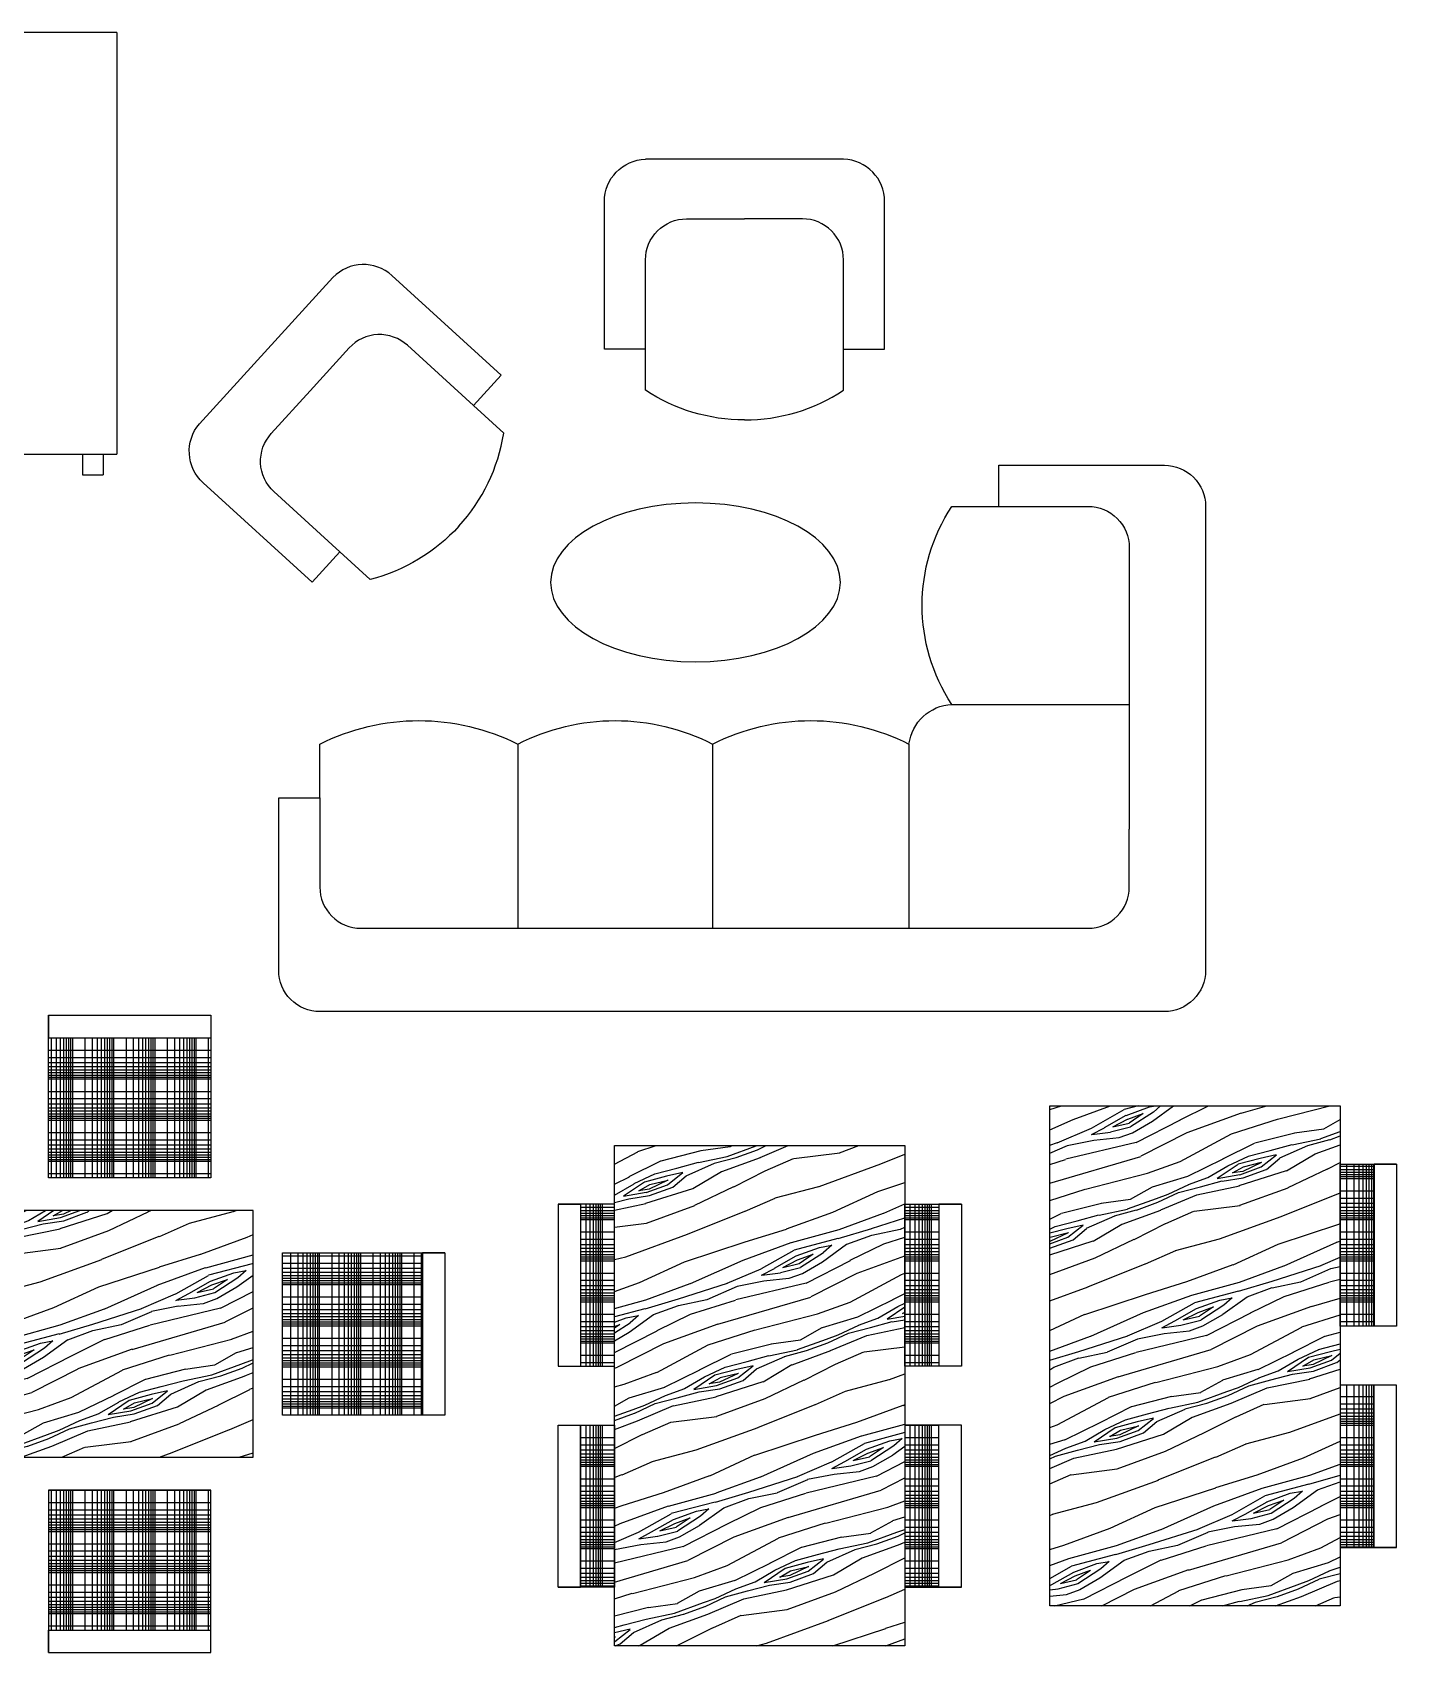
# Model space of a CAD drawing. Header units: millimetres. Extents: x -37049 to 129367, y 25385 to 90033.
# Drawn here: x 34738 to 38054, y 34601 to 38541 of the extents above; entities that cross this region are included whole.
import ezdxf
from ezdxf.enums import TextEntityAlignment as Align

# ---------------------------------------------------------------- set-up
doc = ezdxf.new("R2010")
doc.units = ezdxf.units.MM
doc.header["$MEASUREMENT"] = 0
doc.layers.add('NTHAY1', color=61, linetype='Continuous', lineweight=25)
doc.layers.add('NVDUNG', color=143, linetype='Continuous', lineweight=13)
doc.styles.add('AVO', font='vhelvcn.ttf')

# ---------------------------------------------------------------- blocks, each defined once
blk = doc.blocks.new('A$C4DFF6C48')
at = {"layer": 'NVDUNG', "lineweight": 0, "ltscale": 100}
h = blk.add_hatch(dxfattribs=at)
h.set_pattern_fill('LOG-LOG', color=147, scale=100, angle=-90, style=0, pattern_type=2)
h.set_pattern_definition([(270, (-34064.19, -34504.5), (100, -6e-12), []), (270, (-34034.09, -34504.5), (100, -6e-12), []), (270, (-34016.48, -34504.5), (100, -6e-12), []), (270, (-34003.98, -34504.5), (100, -6e-12), []), (270, (-33994.29, -34504.5), (100, -6e-12), []), (270, (-33986.38, -34504.5), (100, -6e-12), []), (270, (-33979.68, -34504.5), (100, -6e-12), []), (270, (-33973.88, -34504.5), (100, -6e-12), []), (270, (-33968.77, -34504.5), (100, -6e-12), []), (360, (-34064.19, -34504.5), (6e-12, 100), []), (360, (-34064.19, -34534.6), (6e-12, 100), []), (360, (-34064.19, -34552.21), (6e-12, 100), []), (360, (-34064.19, -34564.71), (6e-12, 100), []), (360, (-34064.19, -34574.4), (6e-12, 100), []), (360, (-34064.19, -34582.32), (6e-12, 100), []), (360, (-34064.19, -34589.01), (6e-12, 100), []), (360, (-34064.19, -34594.81), (6e-12, 100), []), (360, (-34064.19, -34599.92), (6e-12, 100), [])])
h.paths.add_polyline_path([(1478.6, 577.7), (1478.6, 972), (1138, 972), (1138, 577.7)])
h.paths.add_polyline_path([(963.7, 1495.2), (569.4, 1495.2), (569.4, 1154.6), (963.7, 1154.6)])
h.paths.add_polyline_path([(395.1, 972), (54.6, 972), (54.6, 577.7), (395.1, 577.7)])
h.paths.add_polyline_path([(963.7, 54.6), (963.7, 395.1), (569.4, 395.1), (569.4, 54.6)])
at = {"layer": 'NVDUNG', "lineweight": 0, "ltscale": 200}
h = blk.add_hatch(dxfattribs=at)
h.set_pattern_fill('WOOD8', color=47, scale=500, angle=20, style=0, pattern_type=2)
h.set_pattern_definition([(9.6952, (-34050.216, -34089.706), (2990.08751, 556.21669), [55.9015, -5534.268]), (20, (-33995.1, -34080.3), (298.836, 640.8564), [55, -445]), (38.4349, (-33943.43, -34061.48), (768.68303, 811.8658), [47.434, -1533.7045]), (192.875, (-33906.273, -34031.994), (3459.93413, 727.22506), [40.3115, -3990.8175]), (194.8056, (-33945.57, -34040.976), (4869.472674, 1240.256764), [55.227, -5467.4535]), (214.0362, (-33998.96, -34055.09), (-1238.52945, -982.8757), [61.8465, -1999.706]), (29.4623, (-34012.63, -34076.025), (2178.22216, 1324.89593), [30.414, -3010.9675]), (13.6598, (-33986.15, -34061.066), (-3929.780544, -898.23342), [45.277, -4482.4155]), (205.7106, (-33942.15, -34050.373), (-4057.606226, -2008.937474), [50.2495, -4974.6885]), (188.6901, (-33987.43, -34072.17), (2050.39526, 214.19522), [25.495, -2524.0145]), (14.8056, (-34090.79, -34109.795), (-4869.472674, -1240.256764), [55.227, -5467.4535]), (8.6901, (-34037.4, -34095.68), (-2050.39526, -214.19522), [50.99, -2498.5195]), (20, (-33987, -34088), (298.836, 640.8564), [60, -440]), (40.556, (-33930.61, -34067.457), (2007.21296, 1794.741413), [42.72, -4229.282]), (23.8141, (-33898.155, -34039.68), (6406.836917, 2863.990078), [75.1665, -7441.4815]), (14.8056, (-33829.39, -34009.33), (-4869.472674, -1240.256764), [55.227, -5467.4535]), (20, (-33776, -33995.2), (298.836, 640.8564), [55, -445]), (25.1944, (-34194.16, -34147.417), (4527.454164, 2179.9449), [55.227, -5467.4535]), (14.8056, (-34144.185, -34123.908), (-4869.472674, -1240.256764), [55.227, -5467.4535]), (20, (-34197.6, -34138), (298.836, 640.8564), [30, -470]), (25.1944, (-34169.387, -34127.76), (4527.454164, 2179.9449), [55.227, -5467.4535]), (20, (-34119.4, -34104.25), (298.836, 640.8564), [50, -450]), (30.3048, (-34072.43, -34087.15), (-2648.06912, -1495.904497), [55.9015, -5534.268]), (25.1944, (-34024.167, -34058.94), (4527.454164, 2179.9449), [55.227, -5467.4535]), (14.8056, (-33974.194, -34035.43), (-4869.472674, -1240.256764), [55.227, -5467.4535]), (14.8056, (-33920.8, -34021.32), (-4869.472674, -1240.256764), [55.227, -5467.4535]), (11.8699, (-33867.41, -34007.206), (-2990.08772, -556.21438), [70.7105, -3464.823]), (20, (-33798.2, -33992.66), (298.836, 640.8564), [75, -425]), (7.4712, (-33714.397, -34281.41), (2520.241706, 385.20429), [46.0975, -4563.6745]), (14.2894, (-33668.69, -34275.416), (-4399.62682, -1069.24362), [50.2495, -4974.6885]), (28.1301, (-33714.4, -34281.41), (2648.0678, 1495.9064), [35.3555, -3500.1785]), (29.4623, (-33683.22, -34264.74), (2178.22216, 1324.89593), [60.8275, -2980.5535]), (20, (-34100.1, -34405.83), (298.836, 640.8564), [60, -440]), (10.5377, (-34043.72, -34385.31), (-2520.24167, -385.20505), [30.414, -3010.9675]), (221.8014, (-34013.82, -34379.75), (1238.529, 982.87653), [26.926, -2665.6565]), (212.9946, (-34033.892, -34397.697), (3886.597425, 2478.78226), [66.7085, -6604.1235]), (12.875, (-33662.714, -34262.6), (-3459.93413, -727.22506), [40.3115, -3990.8175]), (27.125, (-33662.714, -34262.6), (3117.91457, 1666.91607), [40.3115, -3990.8175]), (20, (-34096.7, -34415.23), (298.836, 640.8564), [40, -460]), (214.0362, (-34059.1, -34401.55), (-1238.52945, -982.8757), [41.231, -2020.322]), (16.6335, (-33998.446, -34363.512), (-7688.552594, -2266.30957), [85.147, -8429.5465]), (17.7094, (-33916.862, -34339.139), (-11447.3208555, -3634.397427), [125.1, -12384.896]), (23.1798, (-33797.69, -34301.085), (7816.378973, 3377.013406), [90.139, -8923.7395]), (29.4623, (-33714.83, -34265.604), (2178.22216, 1324.89593), [91.2415, -2950.14]), (30.3048, (-34084.71, -34448.12), (-2648.06912, -1495.904497), [55.9015, -5534.268]), (35.9454, (-34036.45, -34419.91), (-1708.37525, -1153.88657), [72.801, -3567.254]), (20, (-33977.5, -34377.2), (298.836, 640.8564), [65, -435]), (11.8699, (-33916.43, -34354.944), (-2990.08772, -556.21438), [70.7105, -3464.823]), (23.5763, (-33847.232, -34340.4), (6876.68648, 3034.993136), [80.156, -7935.4535]), (11.2538, (-33773.767, -34308.34), (3459.93465, 727.222106), [65.7645, -6510.7085]), (5.9638, (-33709.27, -34295.5), (-1580.54893, -43.1849), [61.8465, -1999.706]), (20, (-33647.75, -34289.1), (298.836, 640.8564), [35, -465]), (194.8056, (-33998.446, -34363.51), (4869.472674, 1240.256764), [110.4535, -5412.227]), (15.2364, (-34112.073, -34372.943), (-5339.318483, -1411.268618), [120.416, -5900.3815]), (20, (-33995.9, -34341.3), (298.836, 640.8564), [115, -385]), (24.0856, (-33887.825, -34301.966), (5936.992695, 2692.97545), [140.3565, -6877.4775]), (20, (-33759.7, -34244.7), (298.836, 640.8564), [125, -375]), (27.125, (-34076.16, -34471.61), (3117.91457, 1666.91607), [120.934, -3910.195]), (26.3402, (-33968.53, -34416.473), (3587.75986, 1837.927523), [90.554, -4437.1385]), (17.5104, (-33887.376, -34376.295), (-10507.631711, -3292.366783), [115.1085, -11395.756]), (13.4802, (-33777.601, -34341.661), (-12729.0341058, -3036.7231194), [176.139, -17437.776]), (23.0128, (-34187.318, -34166.21), (8286.222819, 3548.029531), [95.1315, -9418.0175]), (11.8699, (-34099.76, -34129.02), (-2990.08772, -556.21438), [106.066, -3429.468]), (17.6141, (-33995.959, -34107.204), (-10977.47251, -3463.393523), [120.104, -11890.308]), (30.6197, (-33881.486, -34070.86), (-4826.28714, -2820.806934), [81.394, -8058.016]), (20, (-33811.44, -34029.4), (298.836, 640.8564), [100, -400]), (16.8202, (-34207.84, -34109.83), (-8158.396053, -2437.329203), [90.139, -8923.7395]), (26.009, (-34121.556, -34083.746), (-4527.453032, -2179.946664), [95.525, -9456.9615]), (26.7098, (-34035.706, -34041.857), (-4057.608237, -2008.934251), [85.586, -8473.035]), (14.2894, (-33959.25, -34003.39), (-4399.62682, -1069.24362), [100.499, -4924.439]), (7.9052, (-33861.863, -33978.584), (-4570.637431, -599.394621), [71.589, -7087.3215]), (29.4623, (-33790.95, -33968.74), (2178.22216, 1324.89593), [60.8275, -2980.5535]), (23.8141, (-34175.347, -34199.1), (6406.836917, 2863.990078), [75.1665, -7441.4815]), (7.1957, (-34106.58, -34168.75), (-6621.032502, -813.588161), [112.805, -11167.709]), (20, (-33994.66, -34154.6), (298.836, 640.8564), [125, -375]), (25.4403, (-33877.202, -34111.868), (-4997.300623, -2350.954038), [105.475, -10442.0365]), (26.7098, (-33781.954, -34066.56), (-4057.608237, -2008.934251), [85.586, -8473.035]), (20, (-34219.8, -34076.94), (298.836, 640.8564), [85, -415]), (28.1301, (-34139.936, -34047.87), (2648.0678, 1495.9064), [141.4215, -3394.1125]), (17.6141, (-34015.22, -33981.192), (-10977.47251, -3463.393523), [120.104, -11890.308]), (14.4725, (-33900.746, -33944.848), (10208.790969, 2651.5260475), [155.724, -15416.6875]), (26.8428, (-34064.19, -34504.5), (-7645.3654675, -3846.867488), [125.897, -12463.7815]), (20, (-33951.86, -34447.65), (298.836, 640.8564), [140, -360]), (16.3478, (-33820.302, -34399.77), (-14907.2540361, -4361.6257296), [235.478, -23312.3455]), (20, (-34124.04, -34340.05), (298.836, 640.8564), [120, -380]), (24.7636, (-34011.28, -34299.01), (4997.301235, 2350.953282), [120.416, -5900.3815]), (18.1524, (-33901.938, -34248.572), (-14266.3986336, -4660.4585783), [155.0805, -15352.982]), (17.2737, (-33754.575, -34200.258), (-9567.935737, -2950.357044), [105.119, -10406.779]), (14.8056, (-34151.405, -34264.88), (-4869.472674, -1240.256764), [110.4535, -5412.227]), (20, (-34044.6, -34236.65), (298.836, 640.8564), [160, -340]), (21.9092, (-33894.268, -34181.93), (13454.528329, 5429.1496126), [150.0835, -14858.2475]), (23.5763, (-33755.024, -34125.93), (6876.68648, 3034.993136), [80.156, -7935.4535])])
h.paths.add_polyline_path([(1066.6, 474.9), (1066.6, 1074.9), (466.6, 1074.9), (466.6, 474.9)])
at = {"layer": 'NVDUNG', "ltscale": 2}
for points in [[(569.4, 1549.7), (963.7, 1549.7), (963.7, 1154.6), (569.4, 1154.6), (569.4, 1549.7), (569.4, 1495.2), (963.7, 1495.2)], [(0, 972), (0, 577.7), (395.1, 577.7), (395.1, 972), (0, 972), (54.6, 972), (54.6, 577.7)], [(1533.1, 972), (1533.1, 577.7), (1138, 577.7), (1138, 972), (1533.1, 972), (1478.6, 972), (1478.6, 577.7)], [(569.4, 0), (963.7, 0), (963.7, 395.1), (569.4, 395.1), (569.4, 0), (569.4, 54.6), (963.7, 54.6)]]:
    blk.add_lwpolyline(points, dxfattribs=at)
blk.add_lwpolyline([(466.6, 474.9), (1066.6, 474.9), (1066.6, 1074.9), (466.6, 1074.9)], close=True, dxfattribs=at)
blk = doc.blocks.new('A$C441E6E4C')
at = {"layer": 'NVDUNG', "lineweight": 0, "ltscale": 200}
h = blk.add_hatch(dxfattribs=at)
h.set_pattern_fill('WOOD8', color=47, scale=500, angle=20, style=0, pattern_type=2)
h.set_pattern_definition([(9.6952, (-34898.534, -36934.01), (2990.08751, 556.21669), [55.9015, -5534.268]), (20, (-34843.43, -36924.6), (298.836, 640.8564), [55, -445]), (38.4349, (-34791.75, -36905.79), (768.68303, 811.8658), [47.434, -1533.7045]), (192.875, (-34754.59, -36876.3), (3459.93413, 727.22506), [40.3115, -3990.8175]), (194.8056, (-34793.89, -36885.28), (4869.472674, 1240.256764), [55.227, -5467.4535]), (214.0362, (-34847.28, -36899.4), (-1238.52945, -982.8757), [61.8465, -1999.706]), (29.4623, (-34860.95, -36920.33), (2178.22216, 1324.89593), [30.414, -3010.9675]), (13.6598, (-34834.465, -36905.37), (-3929.780544, -898.23342), [45.277, -4482.4155]), (205.7106, (-34790.47, -36894.68), (-4057.606226, -2008.937474), [50.2495, -4974.6885]), (188.6901, (-34835.74, -36916.48), (2050.39526, 214.19522), [25.495, -2524.0145]), (14.8056, (-34939.11, -36954.1), (-4869.472674, -1240.256764), [55.227, -5467.4535]), (8.6901, (-34885.72, -36939.99), (-2050.39526, -214.19522), [50.99, -2498.5195]), (20, (-34835.3, -36932.3), (298.836, 640.8564), [60, -440]), (40.556, (-34778.93, -36911.76), (2007.21296, 1794.741413), [42.72, -4229.282]), (23.8141, (-34746.473, -36883.986), (6406.836917, 2863.990078), [75.1665, -7441.4815]), (14.8056, (-34677.706, -36853.636), (-4869.472674, -1240.256764), [55.227, -5467.4535]), (20, (-34624.3, -36839.5), (298.836, 640.8564), [55, -445]), (25.1944, (-35042.476, -36991.723), (4527.454164, 2179.944898), [55.227, -5467.4535]), (14.8056, (-34992.503, -36968.213), (-4869.472674, -1240.256764), [55.227, -5467.4535]), (20, (-35045.9, -36982.33), (298.836, 640.8564), [30, -470]), (25.1944, (-35017.705, -36972.065), (4527.454164, 2179.944898), [55.227, -5467.4535]), (20, (-34967.73, -36948.56), (298.836, 640.8564), [50, -450]), (30.3048, (-34920.748, -36931.455), (-2648.06912, -1495.904497), [55.9015, -5534.268]), (25.1944, (-34872.485, -36903.247), (4527.454164, 2179.944898), [55.227, -5467.4535]), (14.8056, (-34822.51, -36879.737), (-4869.472674, -1240.256764), [55.227, -5467.4535]), (14.8056, (-34769.12, -36865.624), (-4869.472674, -1240.256764), [55.227, -5467.4535]), (11.8699, (-34715.725, -36851.51), (-2990.08772, -556.21438), [70.7105, -3464.823]), (20, (-34646.53, -36836.97), (298.836, 640.8564), [75, -425]), (7.4712, (-34562.715, -37125.715), (2520.241706, 385.20429), [46.0975, -4563.6745]), (14.2894, (-34517.01, -37119.72), (-4399.62682, -1069.24362), [50.2495, -4974.6885]), (28.1301, (-34562.715, -37125.715), (2648.0678, 1495.9064), [35.3555, -3500.1785]), (29.4623, (-34531.535, -37109.05), (2178.22216, 1324.89593), [60.8275, -2980.5535]), (20, (-34948.4, -37250.14), (298.8362, 640.8564), [60, -440]), (10.5377, (-34892.04, -37229.62), (-2520.24167, -385.20505), [30.414, -3010.9675]), (221.8014, (-34862.14, -37224.055), (1238.529, 982.87653), [26.926, -2665.6565]), (212.9946, (-34882.21, -37242.002), (3886.597425, 2478.78226), [66.7085, -6604.1235]), (12.875, (-34511.03, -37106.904), (-3459.93413, -727.22506), [40.3115, -3990.8175]), (27.125, (-34511.03, -37106.904), (3117.91457, 1666.91607), [40.3115, -3990.8175]), (20, (-34945, -37259.54), (298.8362, 640.8564), [40, -460]), (214.0362, (-34907.41, -37245.85), (-1238.52945, -982.8757), [41.231, -2020.322]), (16.6335, (-34846.764, -37207.818), (-7688.552594, -2266.309569), [85.147, -8429.5465]), (17.7094, (-34765.18, -37183.444), (-11447.3208555, -3634.397427), [125.1, -12384.896]), (23.1798, (-34646.01, -37145.39), (7816.378973, 3377.013406), [90.139, -8923.7395]), (29.4623, (-34563.15, -37109.91), (2178.22216, 1324.89593), [91.2415, -2950.14]), (30.3048, (-34933.03, -37292.424), (-2648.06912, -1495.904497), [55.9015, -5534.268]), (35.9454, (-34884.767, -37264.216), (-1708.37525, -1153.88657), [72.801, -3567.254]), (20, (-34825.83, -37221.5), (298.836, 640.8564), [65, -435]), (11.8699, (-34764.75, -37199.25), (-2990.08772, -556.21438), [70.7105, -3464.823]), (23.5763, (-34695.55, -37184.705), (6876.68648, 3034.993136), [80.156, -7935.4535]), (11.2538, (-34622.084, -37152.645), (3459.93465, 727.222106), [65.7645, -6510.7085]), (5.9638, (-34557.58, -37139.81), (-1580.54893, -43.1849), [61.8465, -1999.706]), (20, (-34496.07, -37133.4), (298.836, 640.8564), [35, -465]), (194.8056, (-34846.764, -37207.818), (4869.472674, 1240.256764), [110.4535, -5412.227]), (15.2364, (-34960.39, -37217.25), (-5339.318483, -1411.268618), [120.416, -5900.3815]), (20, (-34844.2, -37185.6), (298.836, 640.8564), [115, -385]), (24.0856, (-34736.143, -37146.27), (5936.992695, 2692.97545), [140.3565, -6877.4775]), (20, (-34608, -37089), (298.836, 640.8564), [125, -375]), (27.125, (-34924.48, -37315.917), (3117.91457, 1666.91607), [120.934, -3910.195]), (26.3402, (-34816.846, -37260.78), (3587.75986, 1837.927523), [90.554, -4437.1385]), (17.5104, (-34735.694, -37220.6), (-10507.631711, -3292.366783), [115.1085, -11395.756]), (13.4802, (-34625.919, -37185.966), (-12729.0341058, -3036.7231194), [176.139, -17437.776]), (23.0128, (-35035.635, -37010.517), (8286.222819, 3548.029531), [95.1315, -9418.0175]), (11.8699, (-34948.075, -36973.326), (-2990.08772, -556.21438), [106.066, -3429.468]), (17.6141, (-34844.277, -36951.51), (-10977.4725104, -3463.393523), [120.104, -11890.308]), (30.6197, (-34729.804, -36915.166), (-4826.28714, -2820.806934), [81.394, -8058.016]), (20, (-34659.76, -36873.7), (298.836, 640.8564), [100, -400]), (16.8202, (-35056.157, -36954.135), (-8158.396053, -2437.329203), [90.139, -8923.7395]), (26.009, (-34969.874, -36928.052), (-4527.453032, -2179.946664), [95.525, -9456.9615]), (26.7098, (-34884.024, -36886.163), (-4057.608237, -2008.934251), [85.586, -8473.035]), (14.2894, (-34807.57, -36847.694), (-4399.62682, -1069.24362), [100.499, -4924.439]), (7.9052, (-34710.18, -36822.89), (-4570.637431, -599.394621), [71.589, -7087.3215]), (29.4623, (-34639.27, -36813.04), (2178.22216, 1324.89593), [60.8275, -2980.5535]), (23.8141, (-35023.665, -37043.406), (6406.836917, 2863.990078), [75.1665, -7441.4815]), (7.1957, (-34954.898, -37013.056), (-6621.032502, -813.588161), [112.805, -11167.709]), (20, (-34843, -36998.93), (298.836, 640.8564), [125, -375]), (25.4403, (-34725.52, -36956.173), (-4997.300623, -2350.954038), [105.475, -10442.0365]), (26.7098, (-34630.272, -36910.864), (-4057.608237, -2008.934251), [85.586, -8473.035]), (20, (-35068.13, -36921.25), (298.836, 640.8564), [85, -415]), (28.1301, (-34988.25, -36892.174), (2648.0678, 1495.9064), [141.4215, -3394.1125]), (17.6141, (-34863.537, -36825.497), (-10977.4725104, -3463.393523), [120.104, -11890.308]), (14.4725, (-34749.064, -36789.154), (10208.790969, 2651.5260475), [155.724, -15416.6875]), (26.8428, (-34912.508, -37348.806), (-7645.3654675, -3846.867488), [125.897, -12463.7815]), (20, (-34800.2, -37291.96), (298.8362, 640.8564), [140, -360]), (16.3478, (-34668.62, -37244.075), (-14907.2540361, -4361.6257296), [235.478, -23312.3455]), (20, (-34972.36, -37184.36), (298.8362, 640.8564), [120, -380]), (24.7636, (-34859.6, -37143.317), (4997.301235, 2350.953282), [120.416, -5900.3815]), (18.1524, (-34750.256, -37092.878), (-14266.3986336, -4660.4585783), [155.0805, -15352.982]), (17.2737, (-34602.893, -37044.563), (-9567.935737, -2950.357044), [105.119, -10406.779]), (14.8056, (-34999.723, -37109.184), (-4869.472674, -1240.256764), [110.4535, -5412.227]), (20, (-34892.94, -37080.96), (298.836, 640.8564), [160, -340]), (21.9092, (-34742.586, -37026.236), (13454.528329, 5429.1496126), [150.0835, -14858.2475]), (23.5763, (-34603.342, -36970.234), (6876.68648, 3034.993136), [80.156, -7935.4535])])
h.paths.add_polyline_path([(706, 1216), (0, 1216), (0, 0), (706, 0)])
at = {"layer": 'NVDUNG', "lineweight": 0, "ltscale": 100}
h = blk.add_hatch(dxfattribs=at)
h.set_pattern_fill('LOG-LOG', color=147, scale=100, angle=-90, style=0, pattern_type=2)
h.set_pattern_definition([(270, (-37096.59, -34546.39), (100, -6e-12), []), (270, (-37066.49, -34546.39), (100, -6e-12), []), (270, (-37048.88, -34546.39), (100, -6e-12), []), (270, (-37036.38, -34546.39), (100, -6e-12), []), (270, (-37026.69, -34546.39), (100, -6e-12), []), (270, (-37018.77, -34546.39), (100, -6e-12), []), (270, (-37012.08, -34546.39), (100, -6e-12), []), (270, (-37006.28, -34546.39), (100, -6e-12), []), (270, (-37001.16, -34546.39), (100, -6e-12), []), (360, (-37096.59, -34546.39), (6e-12, 100), []), (360, (-37096.59, -34576.49), (6e-12, 100), []), (360, (-37096.59, -34594.1), (6e-12, 100), []), (360, (-37096.59, -34606.6), (6e-12, 100), []), (360, (-37096.59, -34616.29), (6e-12, 100), []), (360, (-37096.59, -34624.21), (6e-12, 100), []), (360, (-37096.59, -34630.9), (6e-12, 100), []), (360, (-37096.59, -34636.7), (6e-12, 100), []), (360, (-37096.59, -34641.82), (6e-12, 100), [])])
h.paths.add_polyline_path([(788.8, 1073.9), (706, 1073.9), (706, 679.7), (788.8, 679.7)])
h.paths.add_polyline_path([(788.8, 536.3), (706, 536.3), (706, 142.1), (788.8, 142.1)])
at = {"layer": 'NVDUNG'}
for p, q in [((0, 0), (0, 1216)), ((0, 1216), (706, 1216)), ((706, 1216), (706, 0)), ((706, 0), (0, 0))]:
    blk.add_line(p, q, dxfattribs=at)
for points in [[(843.3, 1073.9), (843.3, 679.7), (706, 679.7), (706, 1073.9), (843.3, 1073.9), (788.8, 1073.9), (788.8, 679.7)], [(843.3, 142.1), (843.3, 536.3), (706, 536.3), (706, 142.1), (843.3, 142.1), (788.8, 142.1), (788.8, 536.3)]]:
    blk.add_lwpolyline(points, dxfattribs=at)
blk = doc.blocks.new('A$C2C0848F2')
at = {"layer": 'NVDUNG', "lineweight": 0, "ltscale": 200}
h = blk.add_hatch(dxfattribs=at)
h.set_pattern_fill('WOOD8', color=47, scale=500, angle=20, style=0, pattern_type=2)
h.set_pattern_definition([(9.6952, (-34761.22, -36934.01), (2990.08751, 556.21669), [55.9015, -5534.268]), (20, (-34706.1, -36924.6), (298.836, 640.8564), [55, -445]), (38.4349, (-34654.43, -36905.79), (768.68303, 811.8658), [47.434, -1533.7045]), (192.875, (-34617.277, -36876.3), (3459.93413, 727.22506), [40.3115, -3990.8175]), (194.8056, (-34656.574, -36885.28), (4869.472674, 1240.256764), [55.227, -5467.4535]), (214.0362, (-34709.97, -36899.4), (-1238.52945, -982.8757), [61.8465, -1999.706]), (29.4623, (-34723.63, -36920.33), (2178.22216, 1324.89593), [30.414, -3010.9675]), (13.6598, (-34697.15, -36905.37), (-3929.780544, -898.23342), [45.277, -4482.4155]), (205.7106, (-34653.154, -36894.68), (-4057.606226, -2008.937474), [50.2495, -4974.6885]), (188.6901, (-34698.43, -36916.48), (2050.39526, 214.19522), [25.495, -2524.0145]), (14.8056, (-34801.795, -36954.1), (-4869.472674, -1240.256764), [55.227, -5467.4535]), (8.6901, (-34748.4, -36939.99), (-2050.39526, -214.19522), [50.99, -2498.5195]), (20, (-34698, -36932.3), (298.836, 640.8564), [60, -440]), (40.556, (-34641.615, -36911.76), (2007.21296, 1794.741413), [42.72, -4229.282]), (23.8141, (-34609.158, -36883.986), (6406.836917, 2863.990078), [75.1665, -7441.4815]), (14.8056, (-34540.39, -36853.636), (-4869.472674, -1240.256764), [55.227, -5467.4535]), (20, (-34487, -36839.5), (298.836, 640.8564), [55, -445]), (25.1944, (-34905.16, -36991.723), (4527.454164, 2179.944898), [55.227, -5467.4535]), (14.8056, (-34855.19, -36968.213), (-4869.472674, -1240.256764), [55.227, -5467.4535]), (20, (-34908.6, -36982.33), (298.836, 640.8564), [30, -470]), (25.1944, (-34880.39, -36972.065), (4527.454164, 2179.944898), [55.227, -5467.4535]), (20, (-34830.4, -36948.56), (298.836, 640.8564), [50, -450]), (30.3048, (-34783.433, -36931.455), (-2648.06912, -1495.904497), [55.9015, -5534.268]), (25.1944, (-34735.17, -36903.247), (4527.454164, 2179.944898), [55.227, -5467.4535]), (14.8056, (-34685.197, -36879.737), (-4869.472674, -1240.256764), [55.227, -5467.4535]), (14.8056, (-34631.804, -36865.624), (-4869.472674, -1240.256764), [55.227, -5467.4535]), (11.8699, (-34578.41, -36851.51), (-2990.08772, -556.21438), [70.7105, -3464.823]), (20, (-34509.2, -36836.97), (298.836, 640.8564), [75, -425]), (7.4712, (-34425.4, -37125.715), (2520.241706, 385.20429), [46.0975, -4563.6745]), (14.2894, (-34379.693, -37119.72), (-4399.62682, -1069.24362), [50.2495, -4974.6885]), (28.1301, (-34425.4, -37125.715), (2648.0678, 1495.9064), [35.3555, -3500.1785]), (29.4623, (-34394.22, -37109.05), (2178.22216, 1324.89593), [60.8275, -2980.5535]), (20, (-34811.1, -37250.14), (298.8362, 640.8564), [60, -440]), (10.5377, (-34754.72, -37229.62), (-2520.24167, -385.20505), [30.414, -3010.9675]), (221.8014, (-34724.82, -37224.055), (1238.529, 982.87653), [26.926, -2665.6565]), (212.9946, (-34744.895, -37242.002), (3886.597425, 2478.78226), [66.7085, -6604.1235]), (12.875, (-34373.717, -37106.904), (-3459.93413, -727.22506), [40.3115, -3990.8175]), (27.125, (-34373.717, -37106.904), (3117.91457, 1666.91607), [40.3115, -3990.8175]), (20, (-34807.7, -37259.54), (298.8362, 640.8564), [40, -460]), (214.0362, (-34770.1, -37245.85), (-1238.52945, -982.8757), [41.231, -2020.322]), (16.6335, (-34709.45, -37207.818), (-7688.552594, -2266.309569), [85.147, -8429.5465]), (17.7094, (-34627.865, -37183.444), (-11447.3208555, -3634.397427), [125.1, -12384.896]), (23.1798, (-34508.694, -37145.39), (7816.378973, 3377.013406), [90.139, -8923.7395]), (29.4623, (-34425.83, -37109.91), (2178.22216, 1324.89593), [91.2415, -2950.14]), (30.3048, (-34795.715, -37292.424), (-2648.06912, -1495.904497), [55.9015, -5534.268]), (35.9454, (-34747.45, -37264.216), (-1708.37525, -1153.88657), [72.801, -3567.254]), (20, (-34688.5, -37221.5), (298.836, 640.8564), [65, -435]), (11.8699, (-34627.434, -37199.25), (-2990.08772, -556.21438), [70.7105, -3464.823]), (23.5763, (-34558.235, -37184.705), (6876.68648, 3034.993136), [80.156, -7935.4535]), (11.2538, (-34484.77, -37152.645), (3459.93465, 727.222106), [65.7645, -6510.7085]), (5.9638, (-34420.27, -37139.81), (-1580.54893, -43.1849), [61.8465, -1999.706]), (20, (-34358.76, -37133.4), (298.836, 640.8564), [35, -465]), (194.8056, (-34709.45, -37207.818), (4869.472674, 1240.256764), [110.4535, -5412.227]), (15.2364, (-34823.076, -37217.25), (-5339.318483, -1411.268618), [120.416, -5900.3815]), (20, (-34706.9, -37185.6), (298.836, 640.8564), [115, -385]), (24.0856, (-34598.83, -37146.27), (5936.992695, 2692.97545), [140.3565, -6877.4775]), (20, (-34470.7, -37089), (298.836, 640.8564), [125, -375]), (27.125, (-34787.164, -37315.917), (3117.91457, 1666.91607), [120.934, -3910.195]), (26.3402, (-34679.53, -37260.78), (3587.75986, 1837.927523), [90.554, -4437.1385]), (17.5104, (-34598.38, -37220.6), (-10507.631711, -3292.366783), [115.1085, -11395.756]), (13.4802, (-34488.604, -37185.966), (-12729.0341058, -3036.7231194), [176.139, -17437.776]), (23.0128, (-34898.32, -37010.517), (8286.222819, 3548.029531), [95.1315, -9418.0175]), (11.8699, (-34810.76, -36973.326), (-2990.08772, -556.21438), [106.066, -3429.468]), (17.6141, (-34706.962, -36951.51), (-10977.4725104, -3463.393523), [120.104, -11890.308]), (30.6197, (-34592.49, -36915.166), (-4826.28714, -2820.806934), [81.394, -8058.016]), (20, (-34522.44, -36873.7), (298.836, 640.8564), [100, -400]), (16.8202, (-34918.842, -36954.135), (-8158.396053, -2437.329203), [90.139, -8923.7395]), (26.009, (-34832.56, -36928.052), (-4527.453032, -2179.946664), [95.525, -9456.9615]), (26.7098, (-34746.71, -36886.163), (-4057.608237, -2008.934251), [85.586, -8473.035]), (14.2894, (-34670.255, -36847.694), (-4399.62682, -1069.24362), [100.499, -4924.439]), (7.9052, (-34572.866, -36822.89), (-4570.637431, -599.394621), [71.589, -7087.3215]), (29.4623, (-34501.96, -36813.04), (2178.22216, 1324.89593), [60.8275, -2980.5535]), (23.8141, (-34886.35, -37043.406), (6406.836917, 2863.990078), [75.1665, -7441.4815]), (7.1957, (-34817.583, -37013.056), (-6621.032502, -813.588161), [112.805, -11167.709]), (20, (-34705.67, -36998.93), (298.836, 640.8564), [125, -375]), (25.4403, (-34588.205, -36956.173), (-4997.300623, -2350.954038), [105.475, -10442.0365]), (26.7098, (-34492.957, -36910.864), (-4057.608237, -2008.934251), [85.586, -8473.035]), (20, (-34930.8, -36921.25), (298.836, 640.8564), [85, -415]), (28.1301, (-34850.94, -36892.174), (2648.0678, 1495.9064), [141.4215, -3394.1125]), (17.6141, (-34726.222, -36825.497), (-10977.4725104, -3463.393523), [120.104, -11890.308]), (14.4725, (-34611.749, -36789.154), (10208.790969, 2651.5260475), [155.724, -15416.6875]), (26.8428, (-34775.193, -37348.806), (-7645.3654675, -3846.867488), [125.897, -12463.7815]), (20, (-34662.86, -37291.96), (298.8362, 640.8564), [140, -360]), (16.3478, (-34531.305, -37244.075), (-14907.2540361, -4361.6257296), [235.478, -23312.3455]), (20, (-34835.05, -37184.36), (298.8362, 640.8564), [120, -380]), (24.7636, (-34722.284, -37143.317), (4997.301235, 2350.953282), [120.416, -5900.3815]), (18.1524, (-34612.941, -37092.878), (-14266.3986336, -4660.4585783), [155.0805, -15352.982]), (17.2737, (-34465.578, -37044.563), (-9567.935737, -2950.357044), [105.119, -10406.779]), (14.8056, (-34862.41, -37109.184), (-4869.472674, -1240.256764), [110.4535, -5412.227]), (20, (-34755.6, -37080.96), (298.836, 640.8564), [160, -340]), (21.9092, (-34605.271, -37026.236), (13454.528329, 5429.1496126), [150.0835, -14858.2475]), (23.5763, (-34466.028, -36970.234), (6876.68648, 3034.993136), [80.156, -7935.4535])])
h.paths.add_polyline_path([(843.3, 1216), (137.3, 1216), (137.3, 0), (843.3, 0)])
at = {"layer": 'NVDUNG', "lineweight": 0, "ltscale": 100}
h = blk.add_hatch(dxfattribs=at)
h.set_pattern_fill('LOG-LOG', color=147, scale=100, angle=-90, style=0, pattern_type=2)
h.set_pattern_definition([(270, (-35876.5, -34546.39), (100, -6e-12), []), (270, (-35846.39, -34546.39), (100, -6e-12), []), (270, (-35828.78, -34546.39), (100, -6e-12), []), (270, (-35816.29, -34546.39), (100, -6e-12), []), (270, (-35806.6, -34546.39), (100, -6e-12), []), (270, (-35798.68, -34546.39), (100, -6e-12), []), (270, (-35791.99, -34546.39), (100, -6e-12), []), (270, (-35786.19, -34546.39), (100, -6e-12), []), (270, (-35781.07, -34546.39), (100, -6e-12), []), (360, (-35876.5, -34546.39), (6e-12, 100), []), (360, (-35876.5, -34576.49), (6e-12, 100), []), (360, (-35876.5, -34594.1), (6e-12, 100), []), (360, (-35876.5, -34606.6), (6e-12, 100), []), (360, (-35876.5, -34616.29), (6e-12, 100), []), (360, (-35876.5, -34624.21), (6e-12, 100), []), (360, (-35876.5, -34630.9), (6e-12, 100), []), (360, (-35876.5, -34636.7), (6e-12, 100), []), (360, (-35876.5, -34641.82), (6e-12, 100), [])])
h.paths.add_polyline_path([(926.1, 536.3), (843.3, 536.3), (843.3, 142.1), (926.1, 142.1)])
h.paths.add_polyline_path([(926.1, 1073.9), (843.3, 1073.9), (843.3, 679.7), (926.1, 679.7)])
h.paths.add_polyline_path([(137.3, 1073.9), (54.6, 1073.9), (54.6, 679.7), (137.3, 679.7)])
h.paths.add_polyline_path([(137.3, 536.3), (54.6, 536.3), (54.6, 142.1), (137.3, 142.1)])
at = {"layer": 'NVDUNG'}
for p, q in [((137.3, 0), (137.3, 1216)), ((137.3, 1216), (843.3, 1216)), ((843.3, 1216), (843.3, 0)), ((843.3, 0), (137.3, 0))]:
    blk.add_line(p, q, dxfattribs=at)
for points in [[(0, 1073.9), (0, 679.7), (137.3, 679.7), (137.3, 1073.9), (0, 1073.9), (54.6, 1073.9), (54.6, 679.7)], [(980.6, 1073.9), (980.6, 679.7), (843.3, 679.7), (843.3, 1073.9), (980.6, 1073.9), (926.1, 1073.9), (926.1, 679.7)], [(0, 142.1), (0, 536.3), (137.3, 536.3), (137.3, 142.1), (0, 142.1), (54.6, 142.1), (54.6, 536.3)], [(980.6, 142.1), (980.6, 536.3), (843.3, 536.3), (843.3, 142.1), (980.6, 142.1), (926.1, 142.1), (926.1, 536.3)]]:
    blk.add_lwpolyline(points, dxfattribs=at)
blk = doc.blocks.new('A$C70B75BEA')
at = {"layer": 'NVDUNG', "ltscale": 2}
for p, q in [((78.9, 1076), (78.9, 50)), ((728.9, 1076), (728.9, 50)), ((73, 50), (73, 0)), ((123, 50), (123, 0)), ((645.5, 50), (645.5, 0)), ((695.5, 50), (695.5, 0)), ((73, 0), (123, 0)), ((645.5, 0), (695.5, 0))]:
    blk.add_line(p, q, dxfattribs=at)
blk.add_lwpolyline([(728.9, 1076), (78.9, 1076, 0.414215), (28.9, 1026), (28.9, 80, 0.414214), (58.9, 50), (728.9, 50)], format="xyb", dxfattribs=at)
at = {"layer": 'NVDUNG', "color": 1, "ltscale": 0.75}
blk.add_lwpolyline([(318.7, 992.8), (124.2, 992.8), (124.2, 947.5), (318.7, 947.5)], close=True, dxfattribs=at)
at = {"layer": 'NVDUNG', "ltscale": 2}
blk.add_lwpolyline([(28.9, 968.6), (20.2, 968.6), (20.2, 958.1), (0, 958.1), (0, 879.1), (8.9, 879.1), (8.9, 943.6), (20.2, 943.6), (20.2, 932.2), (28.9, 932.2)], dxfattribs=at)
at = {"layer": 'NVDUNG', "color": 1, "ltscale": 0.75, "style": 'AVO'}
blk.add_text('TOSHIBA', height=36, dxfattribs=at).set_placement((222.3, 970.6), align=Align.MIDDLE)

msp = doc.modelspace()

# ---------------------------------------------------------------- linework, layer by layer
at = {"layer": 'NVDUNG', "ltscale": 2}
for p, q in [((36709.6, 38232.3), (36228.1, 38232.3)), ((35143.7, 37589), (35468.2, 37944.8)), ((36972.8, 36906.6), (37404.3, 36906.6)), ((35917.8, 36810.1), (35917.8, 36362.1)), ((36391.3, 36810.1), (36391.3, 36362.1)), ((36868.8, 36810.1), (36868.8, 36362.1))]:
    msp.add_line(p, q, dxfattribs=at)
for points in [[(36468.8, 37598.3, -0.146285), (36228.1, 37670.3), (36228.1, 37770.3), (36128.1, 37770.3), (36128.1, 38129.2, -0.405231), (36228.1, 38232.3, -0.015385), (36228.1, 38232.3, -65)], [(36468.8, 37598.3, 0.146285), (36709.6, 37670.3), (36709.6, 37770.3), (36809.6, 37770.3), (36809.6, 38129.2, 0.405231), (36709.6, 38232.3, 0.015385), (36709.6, 38232.3, 65)], [(36228.1, 37770.3, -0.146285), (36228.1, 37770.3), (36228.1, 37987.3, -0.414214), (36328.1, 38087.3), (36468.8, 38087.3)], [(36709.6, 37770.3, 0.146285), (36709.6, 37770.3), (36709.6, 37987.3, 0.414214), (36609.6, 38087.3), (36468.8, 38087.3)], [(35774.4, 37339.8, 0.146285), (35883.5, 37566.2), (35809.6, 37633.6), (35876.9, 37707.5), (35611.7, 37949.3, 0.405231), (35468.2, 37944.8, 0.015385), (35468.2, 37944.8, 65)], [(35809.6, 37633.6, 0.146285), (35809.6, 37633.6), (35649.2, 37779.8, 0.414214), (35507.9, 37773.3), (35413.1, 37669.3)], [(35485.1, 37277.8, -0.146285), (35485.1, 37277.8), (35324.8, 37424, -0.414214), (35318.3, 37565.2), (35413.1, 37669.3)], [(35774.4, 37339.8, -0.146285), (35559, 37210.4), (35485.1, 37277.8), (35417.8, 37203.9), (35152.6, 37445.7, -0.405231), (35143.7, 37589, -0.015385), (35143.7, 37589, -65)], [(36972.8, 37388.1), (37087.3, 37388.1), (37087.3, 37488.1), (37489.8, 37488.1, -0.414214), (37589.8, 37388.1), (37589.8, 36259.6, -0.414214), (37489.8, 36159.6), (35436.3, 36159.6, -0.414214), (35336.3, 36259.6), (35336.3, 36679.1), (35436.3, 36679.1), (35436.3, 36810.1, -0.23679), (35917.8, 36810.1, -0.240791), (36391.3, 36810.1, -0.238773), (36868.8, 36810.1, -0.362143), (36972.8, 36906.6), (36972.8, 36906.6, -0.298967), (36972.8, 37388.1)], [(37087.3, 37388.1), (37087.3, 37388.1), (37304.3, 37388.1, -0.414214), (37404.3, 37288.1), (37404.3, 36602.9)], [(35436.3, 36679.1, 0.146285), (35436.3, 36679.1), (35436.3, 36462.1, 0.414214), (35536.3, 36362.1), (35677, 36362.1)], [(35677, 36362.1, 0.146285), (35677, 36362.1), (37304.3, 36362.1, 0.414214), (37404.3, 36462.1), (37404.3, 36602.9)]]:
    msp.add_lwpolyline(points, format="xyb", dxfattribs=at)
msp.add_ellipse((36349.7, 37203.2), major_axis=(-352.2, 0), ratio=0.548552, start_param=3.141593, end_param=9.424778, dxfattribs=at)

# ---------------------------------------------------------------- block references
at = {"layer": 'NTHAY1', "ltscale": 100, "rotation": 359.9999999999985}
for name, p in [('A$C70B75BEA', (34213.9, 37464.7)), ('A$C4DFF6C48', (34207.3, 34600.7)), ('A$C441E6E4C', (37211, 34714.4)), ('A$C2C0848F2', (36015.5, 34617.5))]:
    msp.add_blockref(name, p, dxfattribs=at)

doc.saveas('drawing.dxf')
